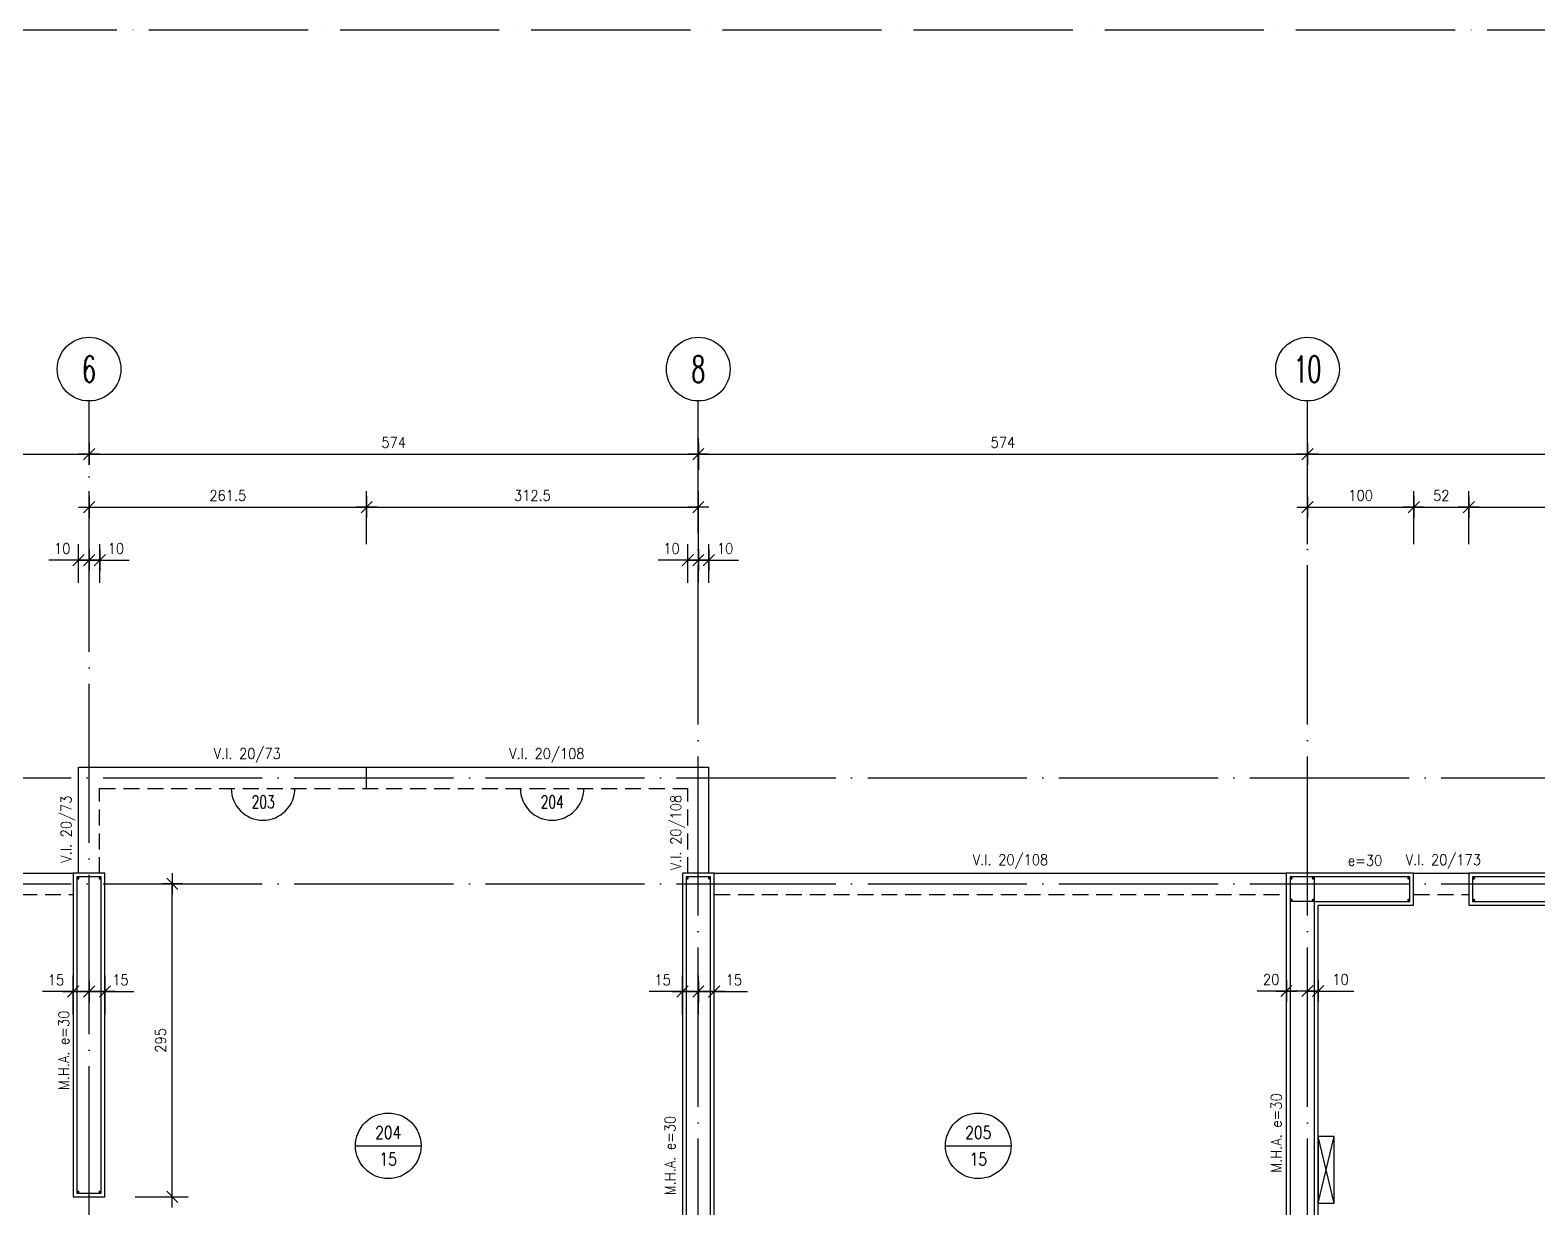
# Model space of a CAD drawing. Extents: x 2771 to 11885, y 4059 to 11529.
# Drawn here: x 5439 to 6859, y 6113 to 7223 of the extents above; entities that cross this region are included whole.
import ezdxf
from ezdxf.enums import TextEntityAlignment as Align

# ---------------------------------------------------------------- set-up
doc = ezdxf.new("R2010")
doc.units = 0
doc.header["$LTSCALE"] = 60
doc.header["$PDMODE"] = 1
doc.linetypes.add('EJES', pattern=[3, 2.5, -0.25, 0, -0.25])
doc.linetypes.add('HIDDEN', pattern=[0.375, 0.25, -0.125])
doc.layers.get('0').update_dxf_attribs({"linetype": 'CONTINUOUS'})
doc.layers.get('DEFPOINTS').update_dxf_attribs({"linetype": 'CONTINUOUS'})
for name, color, linetype in [('COTAS', 3, 'CONTINUOUS'), ('CRUCES', 9, 'CONTINUOUS'), ('EJES', 1, 'EJES'), ('MALLA', 1, 'CONTINUOUS'), ('MUROS', 4, 'CONTINUOUS'), ('SHAFT', 1, 'CONTINUOUS'), ('TEXTOS', 2, 'CONTINUOUS'), ('TITULO', 6, 'CONTINUOUS'), ('VIGAS', 2, 'CONTINUOUS')]:
    doc.layers.add(name, color=color, linetype=linetype)
doc.layers.add('CROP', color=8, linetype='EJES', plot=False)
doc.layers.add('RLA-LOSAS', color=3, linetype='CONTINUOUS', lineweight=9)
doc.styles.add('COTAS', font='romans.shx', dxfattribs={"width": 0.9})
doc.styles.add('ROMANS', font='romans.shx', dxfattribs={"width": 0.9, "height": 10})
doc.dimstyles.new('50', dxfattribs={"dimtxt": 10, "dimasz": 1, "dimexe": 15, "dimexo": 0, "dimgap": 6, "dimtad": 1, "dimdec": 8, "dimdsep": 46, "dimtxsty": 'COTAS', "dimblk": '$COTA$', "dimcen": 0.09, "dimdle": 10, "dimclrd": 256, "dimclre": 256, "dimclrt": 2, "dimadec": 0, "dimazin": 0, "dimtfac": 1, "dimtdec": 8, "dimtmove": 0, "dimatfit": 2, "dimfxl": 35, "dimfxlon": 1, "dimtolj": 1, "dimarcsym": 0})

# ---------------------------------------------------------------- blocks, each defined once
blk = doc.blocks.new('*U7')
at = {"layer": 'CROP'}
blk.add_lwpolyline([(-1974.1, -166.6), (3297, -166.6), (3297, 2997.6), (-1974.1, 2997.6)], close=True, dxfattribs=at)
at = {"color": 2, "style": 'COTAS', "width": 0.9}
blk.add_attdef('ESCALA', (29.5, -27), '', height=12, dxfattribs=at)
at = {"layer": 'TITULO', "color": 7, "style": 'COTAS', "width": 0.9}
blk.add_attdef('TITULO', (25, 20), '', height=35, dxfattribs=at)
at = {"layer": 'TITULO', "color": 2, "style": 'COTAS', "width": 0.9}
blk.add_attdef('NV_LOSAS', text='', height=15, dxfattribs=at).set_placement((434.5, -56), align=Align.RIGHT)
blk.add_attdef('NIVEL', text='', height=15, dxfattribs=at).set_placement((522.8, -50), align=Align.MIDDLE)
blk.add_attdef('SIC', (602, -56), '', height=15, dxfattribs=at)
blk = doc.blocks.new('$EJE$')
at = {"color": 6}
blk.add_circle((0, 0), 30, dxfattribs=at)
at = {"color": 6, "style": 'COTAS', "width": 0.6}
blk.add_attdef('EJE', text='', height=25, dxfattribs=at).set_placement((0, 0), align=Align.MIDDLE)
blk = doc.blocks.new('$COTA$')
at = {"layer": 'COTAS'}
for p, q in [((10, 0), (-10, 0)), ((5.3, 5.3), (-5.3, -5.3)), ((0, -10), (0, 10))]:
    blk.add_line(p, q, dxfattribs=at)
blk = doc.blocks.new('*D14')
at = {"layer": 'COTAS', "lineweight": -2, "transparency": 16777216}
for p, q in [((4920.5, 6823.7), (4920.5, 6838.7)), ((5494.5, 6823.7), (5494.5, 6838.7)), ((4921.5, 6823.7), (5493.5, 6823.7))]:
    blk.add_line(p, q, dxfattribs=at)
at = {"layer": 'DEFPOINTS', "color": 0, "transparency": 16777216}
for p in [(4920.5, 6823.7), (5494.5, 6823.7), (5494.5, 6823.7)]:
    blk.add_point(p, dxfattribs=at)
at = {"layer": 'COTAS', "lineweight": -2, "transparency": 16777216, "rotation": 180}
blk.add_blockref('$COTA$', (4920.5, 6823.7), dxfattribs=at)
at = {"layer": 'COTAS', "lineweight": -2, "transparency": 16777216}
blk.add_blockref('$COTA$', (5494.5, 6823.7), dxfattribs=at)
at = {"layer": 'COTAS', "color": 2, "transparency": 16777216, "insert": (5207.5, 6834.7), "char_height": 10, "attachment_point": 5, "style": 'COTAS'}
blk.add_mtext('\\A1;574', dxfattribs=at)
blk = doc.blocks.new('*D19')
at = {"layer": 'COTAS', "lineweight": -2, "transparency": 16777216}
for p, q in [((5494.5, 6823.7), (5494.5, 6838.7)), ((6068.5, 6823.7), (6068.5, 6838.7)), ((5495.5, 6823.7), (6067.5, 6823.7))]:
    blk.add_line(p, q, dxfattribs=at)
at = {"layer": 'DEFPOINTS', "color": 0, "transparency": 16777216}
for p in [(5494.5, 6823.7), (6068.5, 6823.7), (6068.5, 6823.7)]:
    blk.add_point(p, dxfattribs=at)
at = {"layer": 'COTAS', "lineweight": -2, "transparency": 16777216, "rotation": 180}
blk.add_blockref('$COTA$', (5494.5, 6823.7), dxfattribs=at)
at = {"layer": 'COTAS', "lineweight": -2, "transparency": 16777216}
blk.add_blockref('$COTA$', (6068.5, 6823.7), dxfattribs=at)
at = {"layer": 'COTAS', "color": 2, "transparency": 16777216, "insert": (5781.5, 6834.7), "char_height": 10, "attachment_point": 5, "style": 'COTAS'}
blk.add_mtext('\\A1;574', dxfattribs=at)
blk = doc.blocks.new('*D21')
at = {"layer": 'COTAS', "lineweight": -2, "transparency": 16777216}
for p, q in [((6642.5, 6823.7), (6642.5, 6838.7)), ((6068.5, 6823.7), (6068.5, 6808.7)), ((6069.5, 6823.7), (6641.5, 6823.7))]:
    blk.add_line(p, q, dxfattribs=at)
at = {"layer": 'DEFPOINTS', "color": 0, "transparency": 16777216}
for p in [(6068.5, 6823.7), (6642.5, 6823.7), (6642.5, 6823.7)]:
    blk.add_point(p, dxfattribs=at)
at = {"layer": 'COTAS', "lineweight": -2, "transparency": 16777216, "rotation": 180}
blk.add_blockref('$COTA$', (6068.5, 6823.7), dxfattribs=at)
at = {"layer": 'COTAS', "lineweight": -2, "transparency": 16777216}
blk.add_blockref('$COTA$', (6642.5, 6823.7), dxfattribs=at)
at = {"layer": 'COTAS', "color": 2, "transparency": 16777216, "insert": (6355.5, 6834.7), "char_height": 10, "attachment_point": 5, "style": 'COTAS'}
blk.add_mtext('\\A1;574', dxfattribs=at)
blk = doc.blocks.new('*D23')
at = {"layer": 'COTAS', "lineweight": -2, "transparency": 16777216}
for p, q in [((6642.5, 6823.7), (6642.5, 6838.7)), ((7187.5, 6823.7), (7187.5, 6838.7)), ((6643.5, 6823.7), (7186.5, 6823.7))]:
    blk.add_line(p, q, dxfattribs=at)
at = {"layer": 'DEFPOINTS', "color": 0, "transparency": 16777216}
for p in [(6642.5, 6823.7), (7187.5, 6823.7), (7187.5, 6823.7)]:
    blk.add_point(p, dxfattribs=at)
at = {"layer": 'COTAS', "lineweight": -2, "transparency": 16777216, "rotation": 180}
blk.add_blockref('$COTA$', (6642.5, 6823.7), dxfattribs=at)
at = {"layer": 'COTAS', "lineweight": -2, "transparency": 16777216}
blk.add_blockref('$COTA$', (7187.5, 6823.7), dxfattribs=at)
at = {"layer": 'COTAS', "color": 2, "transparency": 16777216, "insert": (6915, 6834.7), "char_height": 10, "attachment_point": 5, "style": 'COTAS'}
blk.add_mtext('\\A1;545', dxfattribs=at)
blk = doc.blocks.new('*D65')
at = {"layer": 'COTAS', "lineweight": -2, "transparency": 16777216}
for p, q in [((5537.9, 6418.7), (5587.9, 6418.7)), ((5572.9, 6124.7), (5572.9, 6417.7)), ((5537.9, 6123.7), (5587.9, 6123.7))]:
    blk.add_line(p, q, dxfattribs=at)
at = {"layer": 'DEFPOINTS', "color": 0, "transparency": 16777216}
for p in [(5507, 6418.7), (5572.9, 6418.7), (5507, 6123.7)]:
    blk.add_point(p, dxfattribs=at)
at = {"layer": 'COTAS', "lineweight": -2, "transparency": 16777216}
for p, rotation in [((5572.9, 6418.7), 90), ((5572.9, 6123.7), 270)]:
    blk.add_blockref('$COTA$', p, dxfattribs=dict(at, rotation=rotation))
at = {"layer": 'COTAS', "color": 2, "transparency": 16777216, "insert": (5561.9, 6271.2), "char_height": 10, "attachment_point": 5, "rotation": 90, "style": 'COTAS'}
blk.add_mtext('\\A1;295', dxfattribs=at)
blk = doc.blocks.new('*D68')
at = {"layer": 'COTAS', "lineweight": -2, "transparency": 16777216}
for p, q in [((6642.5, 6738.7), (6642.5, 6788.7)), ((6742.5, 6738.7), (6742.5, 6788.7)), ((6643.5, 6773.7), (6741.5, 6773.7))]:
    blk.add_line(p, q, dxfattribs=at)
at = {"layer": 'DEFPOINTS', "color": 0, "transparency": 16777216}
for p in [(6742.5, 6773.7), (6642.5, 6428.7), (6742.5, 6428.7)]:
    blk.add_point(p, dxfattribs=at)
at = {"layer": 'COTAS', "lineweight": -2, "transparency": 16777216, "rotation": 180}
blk.add_blockref('$COTA$', (6642.5, 6773.7), dxfattribs=at)
at = {"layer": 'COTAS', "lineweight": -2, "transparency": 16777216}
blk.add_blockref('$COTA$', (6742.5, 6773.7), dxfattribs=at)
at = {"layer": 'COTAS', "color": 2, "transparency": 16777216, "insert": (6692.5, 6784.7), "char_height": 10, "attachment_point": 5, "style": 'COTAS'}
blk.add_mtext('\\A1;100', dxfattribs=at)
blk = doc.blocks.new('*D69')
at = {"layer": 'COTAS', "lineweight": -2, "transparency": 16777216}
for p, q in [((6742.5, 6738.7), (6742.5, 6788.7)), ((6794.5, 6738.7), (6794.5, 6788.7)), ((6743.5, 6773.7), (6793.5, 6773.7))]:
    blk.add_line(p, q, dxfattribs=at)
at = {"layer": 'DEFPOINTS', "color": 0, "transparency": 16777216}
for p in [(6794.5, 6773.7), (6742.5, 6428.7), (6794.5, 6428.7)]:
    blk.add_point(p, dxfattribs=at)
at = {"layer": 'COTAS', "lineweight": -2, "transparency": 16777216, "rotation": 180}
blk.add_blockref('$COTA$', (6742.5, 6773.7), dxfattribs=at)
at = {"layer": 'COTAS', "lineweight": -2, "transparency": 16777216}
blk.add_blockref('$COTA$', (6794.5, 6773.7), dxfattribs=at)
at = {"layer": 'COTAS', "color": 2, "transparency": 16777216, "insert": (6768.5, 6784.7), "char_height": 10, "attachment_point": 5, "style": 'COTAS'}
blk.add_mtext('\\A1;52', dxfattribs=at)
blk = doc.blocks.new('*D70')
at = {"layer": 'COTAS', "lineweight": -2, "transparency": 16777216}
for p, q in [((6794.5, 6738.7), (6794.5, 6788.7)), ((7187.5, 6738.7), (7187.5, 6788.7)), ((6795.5, 6773.7), (7186.5, 6773.7))]:
    blk.add_line(p, q, dxfattribs=at)
at = {"layer": 'DEFPOINTS', "color": 0, "transparency": 16777216}
for p in [(7187.5, 6773.7), (6794.5, 6428.7), (7187.5, 6428.7)]:
    blk.add_point(p, dxfattribs=at)
at = {"layer": 'COTAS', "lineweight": -2, "transparency": 16777216, "rotation": 180}
blk.add_blockref('$COTA$', (6794.5, 6773.7), dxfattribs=at)
at = {"layer": 'COTAS', "lineweight": -2, "transparency": 16777216}
blk.add_blockref('$COTA$', (7187.5, 6773.7), dxfattribs=at)
at = {"layer": 'COTAS', "color": 2, "transparency": 16777216, "insert": (6991, 6784.7), "char_height": 10, "attachment_point": 5, "style": 'COTAS'}
blk.add_mtext('\\A1;393', dxfattribs=at)
blk = doc.blocks.new('*D97')
at = {"layer": 'COTAS', "lineweight": -2, "transparency": 16777216}
for p, q in [((5494.5, 6702.3), (5494.5, 6738.7)), ((5504.5, 6702.3), (5504.5, 6738.7)), ((5493.5, 6723.7), (5492.5, 6723.7)), ((5494.5, 6723.7), (5504.5, 6723.7)), ((5505.5, 6723.7), (5532.4, 6723.7))]:
    blk.add_line(p, q, dxfattribs=at)
at = {"layer": 'DEFPOINTS', "color": 0, "transparency": 16777216}
for p in [(5494.5, 6723.7), (5494.5, 6702.3), (5504.5, 6702.3)]:
    blk.add_point(p, dxfattribs=at)
at = {"layer": 'COTAS', "lineweight": -2, "transparency": 16777216}
blk.add_blockref('$COTA$', (5494.5, 6723.7), dxfattribs=at)
at = {"layer": 'COTAS', "lineweight": -2, "transparency": 16777216, "rotation": 180}
blk.add_blockref('$COTA$', (5504.5, 6723.7), dxfattribs=at)
at = {"layer": 'COTAS', "color": 2, "transparency": 16777216, "insert": (5519.7, 6734.7), "char_height": 10, "attachment_point": 5, "style": 'COTAS'}
blk.add_mtext('\\A1;10', dxfattribs=at)
blk = doc.blocks.new('*D174')
at = {"layer": 'COTAS', "lineweight": -2, "transparency": 16777216}
for p, q in [((5494.5, 6738.7), (5494.5, 6788.7)), ((5756, 6738.7), (5756, 6788.7)), ((5495.5, 6773.7), (5755, 6773.7))]:
    blk.add_line(p, q, dxfattribs=at)
at = {"layer": 'DEFPOINTS', "color": 0, "transparency": 16777216}
for p in [(5756, 6773.7), (5494.5, 6528.7), (5756, 6528.7)]:
    blk.add_point(p, dxfattribs=at)
at = {"layer": 'COTAS', "lineweight": -2, "transparency": 16777216, "rotation": 180}
blk.add_blockref('$COTA$', (5494.5, 6773.7), dxfattribs=at)
at = {"layer": 'COTAS', "lineweight": -2, "transparency": 16777216}
blk.add_blockref('$COTA$', (5756, 6773.7), dxfattribs=at)
at = {"layer": 'COTAS', "color": 2, "transparency": 16777216, "insert": (5625.2, 6784.7), "char_height": 10, "attachment_point": 5, "style": 'COTAS'}
blk.add_mtext('\\A1;261.5', dxfattribs=at)
blk = doc.blocks.new('*D175')
at = {"layer": 'COTAS', "lineweight": -2, "transparency": 16777216}
for p, q in [((5756, 6738.7), (5756, 6788.7)), ((6068.5, 6738.7), (6068.5, 6788.7)), ((5757, 6773.7), (6067.5, 6773.7))]:
    blk.add_line(p, q, dxfattribs=at)
at = {"layer": 'DEFPOINTS', "color": 0, "transparency": 16777216}
for p in [(6068.5, 6773.7), (5756, 6528.7), (6068.5, 6528.7)]:
    blk.add_point(p, dxfattribs=at)
at = {"layer": 'COTAS', "lineweight": -2, "transparency": 16777216, "rotation": 180}
blk.add_blockref('$COTA$', (5756, 6773.7), dxfattribs=at)
at = {"layer": 'COTAS', "lineweight": -2, "transparency": 16777216}
blk.add_blockref('$COTA$', (6068.5, 6773.7), dxfattribs=at)
at = {"layer": 'COTAS', "color": 2, "transparency": 16777216, "insert": (5912.2, 6784.7), "char_height": 10, "attachment_point": 5, "style": 'COTAS'}
blk.add_mtext('\\A1;312.5', dxfattribs=at)
blk = doc.blocks.new('*D196')
at = {"layer": 'COTAS', "lineweight": -2, "transparency": 16777216}
for p, q in [((5484.5, 6702.3), (5484.5, 6738.7)), ((5494.5, 6702.3), (5494.5, 6738.7)), ((5483.5, 6723.7), (5456.6, 6723.7)), ((5494.5, 6723.7), (5484.5, 6723.7)), ((5495.5, 6723.7), (5496.5, 6723.7))]:
    blk.add_line(p, q, dxfattribs=at)
at = {"layer": 'DEFPOINTS', "color": 0, "transparency": 16777216}
for p in [(5494.5, 6723.7), (5484.5, 6702.3), (5494.5, 6702.3)]:
    blk.add_point(p, dxfattribs=at)
at = {"layer": 'COTAS', "lineweight": -2, "transparency": 16777216}
blk.add_blockref('$COTA$', (5484.5, 6723.7), dxfattribs=at)
at = {"layer": 'COTAS', "lineweight": -2, "transparency": 16777216, "rotation": 180}
blk.add_blockref('$COTA$', (5494.5, 6723.7), dxfattribs=at)
at = {"layer": 'COTAS', "color": 2, "transparency": 16777216, "insert": (5469.2, 6734.7), "char_height": 10, "attachment_point": 5, "style": 'COTAS'}
blk.add_mtext('\\A1;10', dxfattribs=at)
blk = doc.blocks.new('*D205')
at = {"layer": 'COTAS', "lineweight": -2, "transparency": 16777216}
for p, q in [((6068.5, 6702.3), (6068.5, 6738.7)), ((6078.5, 6702.3), (6078.5, 6738.7)), ((6067.5, 6723.7), (6066.5, 6723.7)), ((6068.5, 6723.7), (6078.5, 6723.7)), ((6079.5, 6723.7), (6106.4, 6723.7))]:
    blk.add_line(p, q, dxfattribs=at)
at = {"layer": 'DEFPOINTS', "color": 0, "transparency": 16777216}
for p in [(6068.5, 6723.7), (6068.5, 6702.3), (6078.5, 6702.3)]:
    blk.add_point(p, dxfattribs=at)
at = {"layer": 'COTAS', "lineweight": -2, "transparency": 16777216}
blk.add_blockref('$COTA$', (6068.5, 6723.7), dxfattribs=at)
at = {"layer": 'COTAS', "lineweight": -2, "transparency": 16777216, "rotation": 180}
blk.add_blockref('$COTA$', (6078.5, 6723.7), dxfattribs=at)
at = {"layer": 'COTAS', "color": 2, "transparency": 16777216, "insert": (6093.7, 6734.7), "char_height": 10, "attachment_point": 5, "style": 'COTAS'}
blk.add_mtext('\\A1;10', dxfattribs=at)
blk = doc.blocks.new('*D206')
at = {"layer": 'COTAS', "lineweight": -2, "transparency": 16777216}
for p, q in [((6058.5, 6702.3), (6058.5, 6738.7)), ((6068.5, 6702.3), (6068.5, 6738.7)), ((6057.5, 6723.7), (6030.6, 6723.7)), ((6068.5, 6723.7), (6058.5, 6723.7)), ((6069.5, 6723.7), (6070.5, 6723.7))]:
    blk.add_line(p, q, dxfattribs=at)
at = {"layer": 'DEFPOINTS', "color": 0, "transparency": 16777216}
for p in [(6068.5, 6723.7), (6058.5, 6702.3), (6068.5, 6702.3)]:
    blk.add_point(p, dxfattribs=at)
at = {"layer": 'COTAS', "lineweight": -2, "transparency": 16777216}
blk.add_blockref('$COTA$', (6058.5, 6723.7), dxfattribs=at)
at = {"layer": 'COTAS', "lineweight": -2, "transparency": 16777216, "rotation": 180}
blk.add_blockref('$COTA$', (6068.5, 6723.7), dxfattribs=at)
at = {"layer": 'COTAS', "color": 2, "transparency": 16777216, "insert": (6043.2, 6734.7), "char_height": 10, "attachment_point": 5, "style": 'COTAS'}
blk.add_mtext('\\A1;10', dxfattribs=at)
blk = doc.blocks.new('*D221')
at = {"layer": 'COTAS', "lineweight": -2, "transparency": 16777216}
for p, q in [((5494.5, 6295.7), (5494.5, 6332.2)), ((5509.5, 6295.7), (5509.5, 6332.2)), ((5495.5, 6317.2), (5508.5, 6317.2)), ((5509.5, 6317.2), (5536.7, 6317.2))]:
    blk.add_line(p, q, dxfattribs=at)
at = {"layer": 'DEFPOINTS', "color": 0, "transparency": 16777216}
for p in [(5494.5, 6317.2), (5494.5, 6295.7), (5509.5, 6295.7)]:
    blk.add_point(p, dxfattribs=at)
at = {"layer": 'COTAS', "lineweight": -2, "transparency": 16777216, "rotation": 180}
blk.add_blockref('$COTA$', (5494.5, 6317.2), dxfattribs=at)
at = {"layer": 'COTAS', "lineweight": -2, "transparency": 16777216}
blk.add_blockref('$COTA$', (5509.5, 6317.2), dxfattribs=at)
at = {"layer": 'COTAS', "color": 2, "transparency": 16777216, "insert": (5524, 6328.2), "char_height": 10, "attachment_point": 5, "style": 'COTAS'}
blk.add_mtext('\\A1;15', dxfattribs=at)
blk = doc.blocks.new('*D222')
at = {"layer": 'COTAS', "lineweight": -2, "transparency": 16777216}
for p, q in [((5479.5, 6295.7), (5479.5, 6332.2)), ((5494.5, 6295.7), (5494.5, 6332.2)), ((5479.5, 6317.2), (5450.7, 6317.2)), ((5493.5, 6317.2), (5480.5, 6317.2))]:
    blk.add_line(p, q, dxfattribs=at)
at = {"layer": 'DEFPOINTS', "color": 0, "transparency": 16777216}
for p in [(5494.5, 6317.2), (5479.5, 6295.7), (5494.5, 6295.7)]:
    blk.add_point(p, dxfattribs=at)
at = {"layer": 'COTAS', "lineweight": -2, "transparency": 16777216, "rotation": 180}
blk.add_blockref('$COTA$', (5479.5, 6317.2), dxfattribs=at)
at = {"layer": 'COTAS', "lineweight": -2, "transparency": 16777216}
blk.add_blockref('$COTA$', (5494.5, 6317.2), dxfattribs=at)
at = {"layer": 'COTAS', "color": 2, "transparency": 16777216, "insert": (5463.3, 6328.2), "char_height": 10, "attachment_point": 5, "style": 'COTAS'}
blk.add_mtext('\\A1;15', dxfattribs=at)
blk = doc.blocks.new('*D223')
at = {"layer": 'COTAS', "lineweight": -2, "transparency": 16777216}
for p, q in [((6068.5, 6295.7), (6068.5, 6332.2)), ((6083.5, 6295.7), (6083.5, 6332.2)), ((6069.5, 6317.2), (6082.5, 6317.2)), ((6083.5, 6317.2), (6114.7, 6317.2))]:
    blk.add_line(p, q, dxfattribs=at)
at = {"layer": 'DEFPOINTS', "color": 0, "transparency": 16777216}
for p in [(6068.5, 6317.2), (6068.5, 6295.7), (6083.5, 6295.7)]:
    blk.add_point(p, dxfattribs=at)
at = {"layer": 'COTAS', "lineweight": -2, "transparency": 16777216, "rotation": 180}
blk.add_blockref('$COTA$', (6068.5, 6317.2), dxfattribs=at)
at = {"layer": 'COTAS', "lineweight": -2, "transparency": 16777216}
blk.add_blockref('$COTA$', (6083.5, 6317.2), dxfattribs=at)
at = {"layer": 'COTAS', "color": 2, "transparency": 16777216, "insert": (6102, 6328.2), "char_height": 10, "attachment_point": 5, "style": 'COTAS'}
blk.add_mtext('\\A1;15', dxfattribs=at)
blk = doc.blocks.new('*D224')
at = {"layer": 'COTAS', "lineweight": -2, "transparency": 16777216}
for p, q in [((6053.5, 6295.7), (6053.5, 6332.2)), ((6068.5, 6295.7), (6068.5, 6332.2)), ((6053.5, 6317.2), (6022.2, 6317.2)), ((6067.5, 6317.2), (6054.5, 6317.2))]:
    blk.add_line(p, q, dxfattribs=at)
at = {"layer": 'DEFPOINTS', "color": 0, "transparency": 16777216}
for p in [(6068.5, 6317.2), (6053.5, 6295.7), (6068.5, 6295.7)]:
    blk.add_point(p, dxfattribs=at)
at = {"layer": 'COTAS', "lineweight": -2, "transparency": 16777216, "rotation": 180}
blk.add_blockref('$COTA$', (6053.5, 6317.2), dxfattribs=at)
at = {"layer": 'COTAS', "lineweight": -2, "transparency": 16777216}
blk.add_blockref('$COTA$', (6068.5, 6317.2), dxfattribs=at)
at = {"layer": 'COTAS', "color": 2, "transparency": 16777216, "insert": (6034.9, 6328.2), "char_height": 10, "attachment_point": 5, "style": 'COTAS'}
blk.add_mtext('\\A1;15', dxfattribs=at)
blk = doc.blocks.new('*D229')
at = {"layer": 'COTAS', "lineweight": -2, "transparency": 16777216}
for p, q in [((6642.5, 6296.2), (6642.5, 6332.7)), ((6652.5, 6296.2), (6652.5, 6332.7)), ((6641.5, 6317.7), (6640.5, 6317.7)), ((6642.5, 6317.7), (6652.5, 6317.7)), ((6653.5, 6317.7), (6686.2, 6317.7))]:
    blk.add_line(p, q, dxfattribs=at)
at = {"layer": 'DEFPOINTS', "color": 0, "transparency": 16777216}
for p in [(6642.5, 6317.7), (6642.5, 6296.2), (6652.5, 6296.2)]:
    blk.add_point(p, dxfattribs=at)
at = {"layer": 'COTAS', "lineweight": -2, "transparency": 16777216}
blk.add_blockref('$COTA$', (6642.5, 6317.7), dxfattribs=at)
at = {"layer": 'COTAS', "lineweight": -2, "transparency": 16777216, "rotation": 180}
blk.add_blockref('$COTA$', (6652.5, 6317.7), dxfattribs=at)
at = {"layer": 'COTAS', "color": 2, "transparency": 16777216, "insert": (6673.5, 6328.7), "char_height": 10, "attachment_point": 5, "style": 'COTAS'}
blk.add_mtext('\\A1;10', dxfattribs=at)
blk = doc.blocks.new('*D230')
at = {"layer": 'COTAS', "lineweight": -2, "transparency": 16777216}
for p, q in [((6622.5, 6296.2), (6622.5, 6332.7)), ((6642.5, 6296.2), (6642.5, 6332.7)), ((6622.5, 6317.7), (6594.9, 6317.7)), ((6641.5, 6317.7), (6623.5, 6317.7))]:
    blk.add_line(p, q, dxfattribs=at)
at = {"layer": 'DEFPOINTS', "color": 0, "transparency": 16777216}
for p in [(6642.5, 6317.7), (6622.5, 6296.2), (6642.5, 6296.2)]:
    blk.add_point(p, dxfattribs=at)
at = {"layer": 'COTAS', "lineweight": -2, "transparency": 16777216, "rotation": 180}
blk.add_blockref('$COTA$', (6622.5, 6317.7), dxfattribs=at)
at = {"layer": 'COTAS', "lineweight": -2, "transparency": 16777216}
blk.add_blockref('$COTA$', (6642.5, 6317.7), dxfattribs=at)
at = {"layer": 'COTAS', "color": 2, "transparency": 16777216, "insert": (6608.2, 6328.7), "char_height": 10, "attachment_point": 5, "style": 'COTAS'}
blk.add_mtext('\\A1;20', dxfattribs=at)
blk = doc.blocks.new('LOSA')
at = {"color": 6, "linetype": 'Continuous'}
blk.add_line((-30.9, 0), (30.9, 0), dxfattribs=at)
at = {"color": 3, "linetype": 'Continuous'}
blk.add_circle((0, 0), 30.9, dxfattribs=at)
at = {"color": 2, "style": 'COTAS', "width": 0.8}
for tag, p in [('NUMERO', (0, 12.5)), ('E', (0, -12.5))]:
    blk.add_attdef(tag, text='', height=12, dxfattribs=at).set_placement(p, align=Align.MIDDLE)
at = {"layer": 'RLA-LOSAS', "style": 'COTAS', "flags": 1}
blk.add_attdef('DIRVER', text='', height=8.09, rotation=90, dxfattribs=at).set_placement((-30.5, 40), align=Align.MIDDLE)
at = {"layer": 'RLA-LOSAS', "linetype": 'ByBlock', "style": 'COTAS', "flags": 1}
blk.add_attdef('CUAVER', text='', height=8.09, rotation=90, dxfattribs=at).set_placement((-49.7, -4.9), align=Align.MIDDLE)
at = {"layer": 'RLA-LOSAS', "style": 'COTAS', "flags": 1}
blk.add_attdef('DIRHOR', text='', height=8.09, dxfattribs=at).set_placement((37.9, -29.3), align=Align.MIDDLE)
at = {"layer": 'RLA-LOSAS', "linetype": 'ByBlock', "style": 'COTAS', "flags": 1}
blk.add_attdef('CUAHOR', text='', height=8.09, dxfattribs=at).set_placement((-9.4, -47.7), align=Align.MIDDLE)
at = {"layer": 'RLA-LOSAS', "style": 'COTAS', "width": 0.7, "flags": 1}
blk.add_attdef('CONTRAFLECHA', text='', height=10, dxfattribs=at).set_placement((0, -67.5), align=Align.MIDDLE)
blk = doc.blocks.new('$VIGA$')
at = {"color": 2}
blk.add_arc((0, 0), 30, 180, 0, dxfattribs=at)
at = {"color": 3, "style": 'COTAS', "width": 0.7}
blk.add_attdef('NUMERO', text='', height=12, rotation=360, dxfattribs=at).set_placement((0.1, -12.8), align=Align.MIDDLE)

msp = doc.modelspace()

# ---------------------------------------------------------------- linework, layer by layer
at = {"layer": 'CRUCES'}
for p, q in [((6652.45585631, 6117.70691493), (6667.45585631, 6180.70691493)), ((6667.45585631, 6117.70691493), (6652.45585631, 6180.70691493))]:
    msp.add_line(p, q, dxfattribs=at)
at = {"layer": 'EJES'}
for points in [[(5494.45585631, 6097.05397631), (5494.45585631, 6873.70691493)], [(6068.45585631, 4407.70691493), (6068.45585631, 6873.70691493)], [(6642.45585631, 4407.70691493), (6642.45585631, 6873.70691493)], [(3346.45585631, 6518.70691493), (7642.45585631, 6518.70691493)], [(3346.45585631, 6418.70691493), (7642.45585631, 6418.70691493)]]:
    msp.add_lwpolyline(points, dxfattribs=at)
at = {"layer": 'MALLA'}
for q in [(6648.95585631, 6425.20691493), (6625.95585631, 6402.20691493)]:
    msp.add_line((6648.95585631, 6402.20691493), q, dxfattribs=at)
for points in [[(5482.95585631, 6425.20691493), (5482.95585631, 6127.20691493), (5505.95585631, 6127.20691493), (5505.95585631, 6425.20691493)], [(5870.95585631, 5891.20691493), (5870.95585631, 5534.20691493), (5674.95585631, 5534.20691493), (5674.95585631, 5521.20691493), (6323.95585631, 5521.20691493), (6323.95585631, 5774.20691493), (6310.95585631, 5774.20691493), (6310.95585631, 5544.20691493), (5883.95585631, 5544.20691493), (5883.95585631, 5881.20691493), (6458.95585631, 5881.20691493), (6458.95585631, 5904.20691493), (6079.95585631, 5904.20691493), (6079.95585631, 6425.20691493), (6056.95585631, 6425.20691493), (6056.95585631, 5904.20691493), (5674.95585631, 5904.20691493), (5674.95585631, 5891.20691493)], [(6648.95585631, 5911.20691493), (6648.95585631, 6402.20691493), (6738.95585631, 6402.20691493), (6738.95585631, 6425.20691493), (6625.95585631, 6425.20691493), (6625.95585631, 5911.20691493)], [(6797.95585631, 6402.20691493), (7155.95585631, 6402.20691493), (7155.95585631, 6343.20691493), (7213.95585631, 6343.20691493), (7213.95585631, 6425.20691493), (6797.95585631, 6425.20691493)]]:
    msp.add_lwpolyline(points, close=True, dxfattribs=at)
for points in [[(5483.58085631, 6423.95691493, 1.25, 1.25, -1), (5484.83085631, 6423.95691493, 1.25, 1.25, -1)], [(5504.08085631, 6423.95691493, 1.25, 1.25, -1), (5505.33085631, 6423.95691493, 1.25, 1.25, -1)], [(6057.58085631, 6423.95691493, 1.25, 1.25, -1), (6058.83085631, 6423.95691493, 1.25, 1.25, -1)], [(6078.08085631, 6423.95691493, 1.25, 1.25, -1), (6079.33085631, 6423.95691493, 1.25, 1.25, -1)], [(6626.58085631, 6423.95691493, 1.25, 1.25, -1), (6627.83085631, 6423.95691493, 1.25, 1.25, -1)], [(6647.08085631, 6423.95691493, 1.25, 1.25, -1), (6648.33085631, 6423.95691493, 1.25, 1.25, -1)], [(6737.08085631, 6423.95691493, 1.25, 1.25, -1), (6738.33085631, 6423.95691493, 1.25, 1.25, -1)], [(6798.58085631, 6423.95691493, 1.25, 1.25, -1), (6799.83085631, 6423.95691493, 1.25, 1.25, -1)], [(6626.58085631, 6403.45691493, 1.25, 1.25, -1), (6627.83085631, 6403.45691493, 1.25, 1.25, -1)], [(6647.08085631, 6403.45691493, 1.25, 1.25, -1), (6648.33085631, 6403.45691493, 1.25, 1.25, -1)], [(6737.08085631, 6403.45691493, 1.25, 1.25, -1), (6738.33085631, 6403.45691493, 1.25, 1.25, -1)], [(6798.58085631, 6403.45691493, 1.25, 1.25, -1), (6799.83085631, 6403.45691493, 1.25, 1.25, -1)], [(5483.58085631, 6128.45691493, 1.25, 1.25, -1), (5484.83085631, 6128.45691493, 1.25, 1.25, -1)], [(5504.08085631, 6128.45691493, 1.25, 1.25, -1), (5505.33085631, 6128.45691493, 1.25, 1.25, -1)]]:
    msp.add_lwpolyline(points, format="xyseb", close=True, dxfattribs=at)
at = {"layer": 'MUROS'}
for points in [[(5479.45585631, 6428.70691493), (5479.45585631, 6123.70691493), (5509.45585631, 6123.70691493), (5509.45585631, 6428.70691493)], [(5867.45585631, 5887.70691493), (5867.45585631, 5537.70691493), (5671.45585631, 5537.70691493), (5671.45585631, 5517.70691493), (6327.45585631, 5517.70691493), (6327.45585631, 5777.70691493), (6307.45585631, 5777.70691493), (6307.45585631, 5547.70691493), (5887.45585631, 5547.70691493), (5887.45585631, 5877.70691493), (6462.45585631, 5877.70691493), (6462.45585631, 5907.70691493), (6083.45585631, 5907.70691493), (6083.45585631, 6428.70691493), (6053.45585631, 6428.70691493), (6053.45585631, 5907.70691493), (5671.45585631, 5907.70691493), (5671.45585631, 5887.70691493)], [(6652.45585631, 5907.70691493), (6652.45585631, 6398.70691493), (6742.45585631, 6398.70691493), (6742.45585631, 6428.70691493), (6622.45585631, 6428.70691493), (6622.45585631, 5907.70691493)], [(6794.45585631, 6398.70691493), (7152.45585631, 6398.70691493), (7152.45585631, 6339.70691493), (7217.45585631, 6339.70691493), (7217.45585631, 6428.70691493), (6794.45585631, 6428.70691493)]]:
    msp.add_lwpolyline(points, close=True, dxfattribs=at)
at = {"layer": 'SHAFT'}
msp.add_lwpolyline([(6667.45585631, 6117.70691493), (6667.45585631, 6180.70691493), (6652.45585631, 6180.70691493), (6652.45585631, 6117.70691493)], close=True, dxfattribs=at)
at = {"layer": 'VIGAS'}
for p, q in [((5484.45585631, 6528.70691493), (6078.45585631, 6528.70691493)), ((5484.45585631, 6428.70691493), (5484.45585631, 6528.70691493)), ((5755.95585631, 6508.70691493), (5755.95585631, 6528.70691493)), ((6078.45585631, 6428.70691493), (6078.45585631, 6528.70691493)), ((4935.45585631, 6428.70691493), (5479.45585631, 6428.70691493)), ((6083.45585631, 6428.70691493), (6622.45585631, 6428.70691493)), ((6742.45585631, 6428.70691493), (6794.45585631, 6428.70691493))]:
    msp.add_line(p, q, dxfattribs=at)
at = {"layer": 'VIGAS', "linetype": 'HIDDEN'}
for p, q in [((5504.45585631, 6428.70691493), (5504.45585631, 6508.70691493)), ((5504.45585631, 6508.70691493), (6058.45585631, 6508.70691493)), ((6058.45585631, 6428.70691493), (6058.45585631, 6508.70691493)), ((4935.45585631, 6408.70691493), (5479.45585631, 6408.70691493)), ((6083.45585631, 6408.70691493), (6622.45585631, 6408.70691493)), ((6742.45585631, 6408.70691493), (6794.45585631, 6408.70691493))]:
    msp.add_line(p, q, dxfattribs=at)

# ---------------------------------------------------------------- block references
msp.add_blockref('*U7', (4745.17327493, 4225.60696946))
for name, p, values in [('$EJE$', (5494.45585631, 6903.70691493), {'EJE': '6'}), ('$EJE$', (6068.45585631, 6903.70691493), {'EJE': '8'}), ('$EJE$', (6642.45585631, 6903.70691493), {'EJE': '10'}), ('$VIGA$', (5658.39517244, 6508.70691493), {'NUMERO': '203'}), ('$VIGA$', (5930.74969573, 6508.70691493), {'NUMERO': '204'}), ('LOSA', (5776.33570209, 6171.86440729), {'NUMERO': '204', 'E': '15'}), ('LOSA', (6332.2394277, 6171.86440729), {'NUMERO': '205', 'E': '15'})]:
    msp.add_blockref(name, p).add_auto_attribs(values)

# ---------------------------------------------------------------- texts
at = {"layer": 'TEXTOS', "style": 'ROMANS', "width": 0.9}
for s, p in [('V.I. 20/73', (5643.50874173, 6540.70691493)), ('V.I. 20/108', (5925.78460866, 6540.70691493)), ('V.I. 20/108', (6362.59910127, 6440.70691493)), ('e=30', (6696.64055674, 6440.70691493)), ('V.I. 20/173', (6770.42128506, 6440.70691493))]:
    msp.add_text(s, height=10, dxfattribs=at).set_placement(p, align=Align.MIDDLE)
for s, p in [('V.I. 20/73', (5473.63074774, 6470.21801706)), ('V.I. 20/108', (6048.01442629, 6467.02170551)), ('M.H.A. e=30', (5470.71260682, 6261.77445304)), ('M.H.A. e=30', (6613.02096088, 6183.87755322)), ('M.H.A. e=30', (6041.86627566, 6162.70691493))]:
    msp.add_text(s, height=10, rotation=90, dxfattribs=at).set_placement(p, align=Align.MIDDLE)

# ---------------------------------------------------------------- dimensions: what is measured, and where the dimension line sits
at = {"layer": 'COTAS'}
for base, p1, p2, picture, middle in [((5494.4558563143, 6823.7069149326), (4920.4558563143, 6823.7069149326), (5494.4558563143, 6823.7069149326), '*D14', (5207.4558563143, 6834.7069149326)), ((6068.4558563143, 6823.7069149326), (5494.4558563143, 6823.7069149326), (6068.4558563143, 6823.7069149326), '*D19', (5781.4558563143, 6834.7069149326)), ((6642.4558563143, 6823.7069149326), (6068.4558563143, 6823.7069149326), (6642.4558563143, 6823.7069149326), '*D21', (6355.4558563143, 6834.7069149326)), ((7187.4558563143, 6823.7069149326), (6642.4558563143, 6823.7069149326), (7187.4558563143, 6823.7069149326), '*D23', (6914.9558563143, 6834.7069149326)), ((5755.9558563143, 6773.7069149326), (5494.4558563143, 6528.7069149326), (5755.9558563143, 6528.7069149326), '*D174', (5625.2058563143, 6784.7069149326)), ((6742.4558563143, 6773.7069149326), (6642.4558563143, 6428.7069149326), (6742.4558563143, 6428.7069149326), '*D68', (6692.4558563143, 6784.7069149326))]:
    dim = msp.add_linear_dim(base=base, p1=p1, p2=p2, dimstyle='50', dxfattribs=at)
    dim.commit()
    dim.dimension.update_dxf_attribs({"geometry": picture, "text_midpoint": middle})
for base, p1, p2, picture, middle in [((6068.4558563143, 6773.7069149326), (5755.9558563143, 6528.7069149326), (6068.4558563143, 6528.7069149326), '*D175', (5912.2058563143, 6784.7069149326)), ((6794.4558563143, 6773.7069149326), (6742.4558563143, 6428.7069149326), (6794.4558563143, 6428.7069149326), '*D69', (6768.4558563143, 6784.7069149326)), ((7187.4558563143, 6773.7069149326), (6794.4558563143, 6428.7069149326), (7187.4558563143, 6428.7069149326), '*D70', (6990.9558563143, 6784.7069149326))]:
    dim = msp.add_linear_dim(base=base, p1=p1, p2=p2, dimstyle='50', override={"dimtmove": 1}, dxfattribs=at)
    dim.commit()
    dim.dimension.update_dxf_attribs({"geometry": picture, "text_midpoint": middle})
for base, p1, p2, angle, picture, middle in [((5494.4558563143, 6723.7069149326), (5484.4558563143, 6702.2504163909), (5494.4558563143, 6702.2504163909), 0, '*D196', (5469.1931168787, 6723.7069149326)), ((5494.4558563143, 6723.7069149326), (5504.4558563143, 6702.2504163909), (5494.4558563143, 6702.2504163909), 180, '*D97', (5519.71859575, 6723.7069149326)), ((6068.4558563143, 6723.7069149326), (6058.4558563143, 6702.2504163909), (6068.4558563143, 6702.2504163909), 0, '*D206', (6043.1931168787, 6723.7069149326)), ((6068.4558563143, 6723.7069149326), (6078.4558563143, 6702.2504163909), (6068.4558563143, 6702.2504163909), 180, '*D205', (6093.71859575, 6723.7069149326)), ((5494.4558563143, 6317.1905727672), (5509.4558563143, 6295.7340742255), (5494.4558563143, 6295.7340742255), 180, '*D221', (5524.0197015684, 6317.1905727672)), ((6068.4558563143, 6317.1956205032), (6083.4558563143, 6295.7391219615), (6068.4558563143, 6295.7391219615), 180, '*D223', (6102.0272848858, 6317.1956205032)), ((6642.4558563143, 6317.6582740902), (6652.4558563143, 6296.2017755485), (6642.4558563143, 6296.2017755485), 180, '*D229', (6673.5272848858, 6317.6582740902))]:
    dim = msp.add_linear_dim(base=base, p1=p1, p2=p2, angle=angle, dimstyle='50', dxfattribs=at)
    dim.commit()
    dim.dimension.update_dxf_attribs({"geometry": picture, "text_midpoint": middle, "dimtype": 160})
dim = msp.add_linear_dim(base=(5572.8613130961, 6418.7069149326), p1=(5506.9558563143, 6123.7069149326), p2=(5506.9558563143, 6418.7069149326), angle=90, dimstyle='50', dxfattribs=at)
dim.commit()
dim.dimension.update_dxf_attribs({"geometry": '*D65', "text_midpoint": (5561.8613130961, 6271.2069149326)})
for base, p1, p2, picture, middle in [((5494.4558563143, 6317.1905727672), (5479.4558563143, 6295.7340742255), (5494.4558563143, 6295.7340742255), '*D222', (5463.3081633534, 6317.1905727672)), ((6068.4558563143, 6317.1956205032), (6053.4558563143, 6295.7391219615), (6068.4558563143, 6295.7391219615), '*D224', (6034.8844277429, 6317.1956205032)), ((6642.4558563143, 6317.6582740902), (6622.4558563143, 6296.2017755485), (6642.4558563143, 6296.2017755485), '*D230', (6608.1701420286, 6317.6582740902))]:
    dim = msp.add_linear_dim(base=base, p1=p1, p2=p2, dimstyle='50', dxfattribs=at)
    dim.commit()
    dim.dimension.update_dxf_attribs({"geometry": picture, "text_midpoint": middle, "dimtype": 160})

doc.saveas('drawing.dxf')
